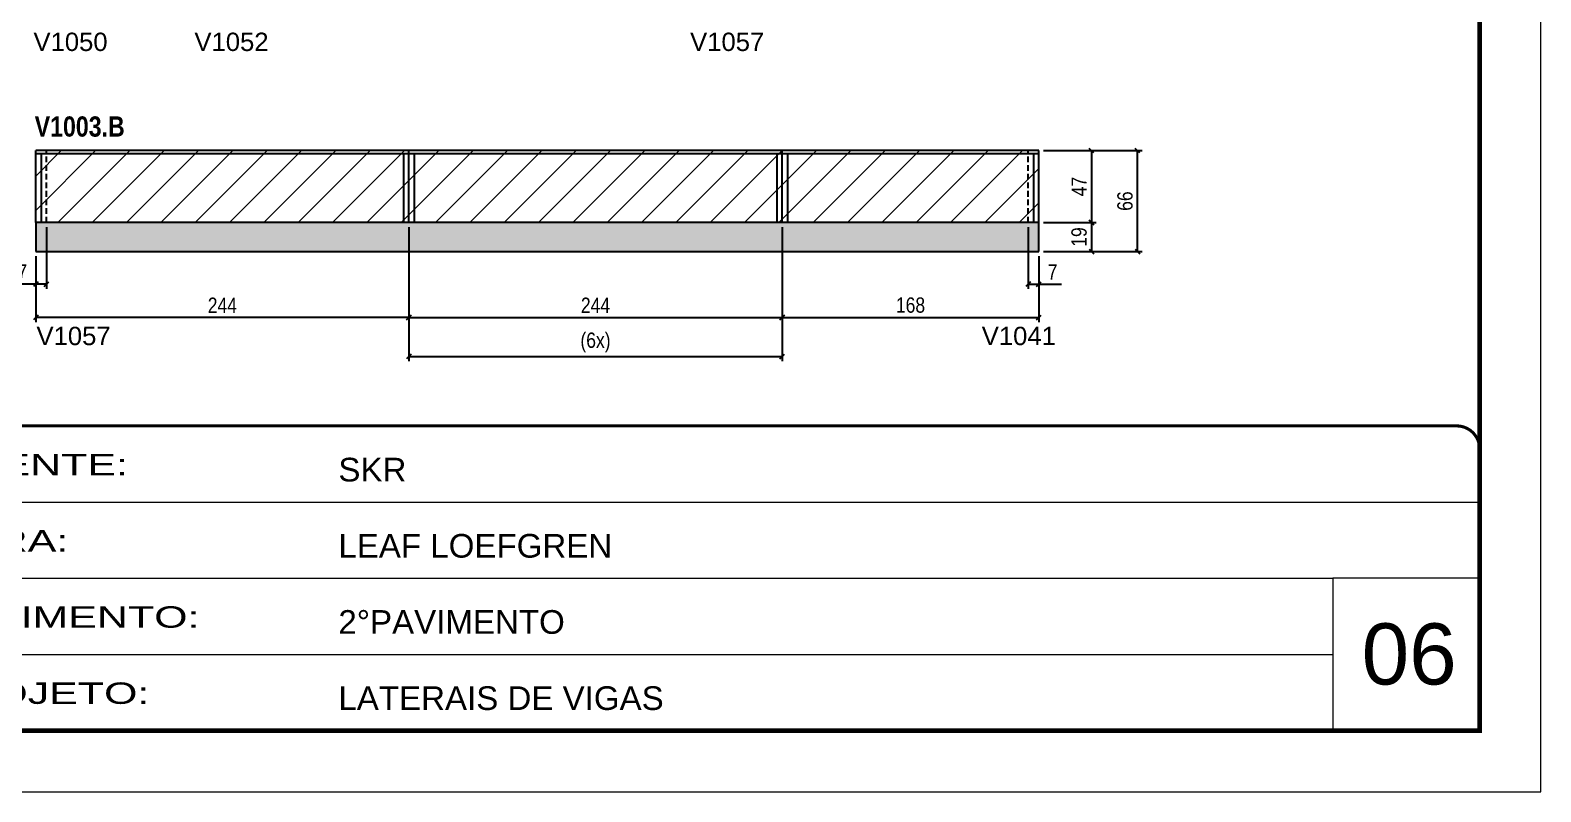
# Model space of a CAD drawing. Extents: x 3309 to 9563, y -2522 to 14608.
# Drawn here: x 5405 to 6393, y 12409 to 12907 of the extents above; entities that cross this region are included whole.
import ezdxf

# ---------------------------------------------------------------- set-up
doc = ezdxf.new("R2010")
doc.units = 0
for name, pattern in [('CONTINUO', [0]), ('DASHED', [0.75, 0.5, -0.25]), ('HIDDEN', [0.375, 0.25, -0.125])]:
    doc.linetypes.add(name, pattern=pattern)
for name, color, linetype in [('5', 5, 'Continuous'), ('COTA', 241, 'Continuous'), ('NOMENCLATURA', 7, 'Continuous'), ('Painéis', 200, 'Continuous'), ('SARR_2.2x7', 40, 'Continuous'), ('SARR_3.5x7', 81, 'Continuous')]:
    doc.layers.add(name, color=color, linetype=linetype)
for name, color, linetype, lineweight in [('CARIMBO', 255, 'Continuous', 9), ('Folhas', 255, 'Continuous', 9), ('Hachura', 251, 'Continuous', 9), ('SARRAFO DE PRESSAO', 251, 'DASHED', 9)]:
    doc.layers.add(name, color=color, linetype=linetype, lineweight=lineweight)
doc.styles.add('ARIAL', font='arial.ttf')
doc.styles.add('COTA TECNICA', font='techl___.ttf', dxfattribs={"height": 10})
doc.styles.get("Standard").update_dxf_attribs({"font": 'arial.ttf'})
doc.styles.add('TECNICA', font='techb___.ttf', dxfattribs={"height": 10})
doc.styles.add('Tecnologia', font='')
doc.styles.get('Tecnologia').set_extended_font_data('Forgotten Futurist')
doc.dimstyles.new('PAINEL', dxfattribs={"dimtxt": 10, "dimasz": 3, "dimexe": 3, "dimexo": 3, "dimgap": 3, "dimtad": 1, "dimdec": 1, "dimzin": 12, "dimdsep": 46, "dimtxsty": 'COTA TECNICA', "dimblk1": 'OBLIQUE', "dimblk2": 'OBLIQUE', "dimsah": 1, "dimcen": 0.9, "dimclrd": 4, "dimclre": 4, "dimclrt": 240, "dimadec": 1, "dimazin": 3, "dimtfac": 1, "dimtdec": 1, "dimtmove": 0, "dimatfit": 3, "dimfxl": 1, "dimtolj": 1, "dimtzin": 12, "dimarcsym": 0})

# ---------------------------------------------------------------- blocks, each defined once
blk = doc.blocks.new('9999999999')
at = {"color": 30, "linetype": 'CONTINUO'}
for p, q in [((98564.56, 34379.64), (99583.98, 34379.64)), ((98564.56, 34329.83), (99487.98, 34329.83)), ((99583.98, 34329.83), (99487.98, 34329.83)), ((99487.98, 34329.83), (99487.98, 34230.21)), ((98564.56, 34280.02), (99487.98, 34280.02))]:
    blk.add_line(p, q, dxfattribs=at)
at = {"color": 30, "linetype": 'CONTINUO', "const_width": 2}
blk.add_lwpolyline([(99583.98, 34230.21), (99583.98, 34414.45, 0.414214), (99568.98, 34429.45), (98228.98, 34429.45, 0.414214), (98213.98, 34414.45), (98213.98, 34245.21, 0.414214), (98228.98, 34230.21), (99583.98, 34230.21)], format="xyb", dxfattribs=at)
at = {"layer": 'Folhas'}
blk.add_lwpolyline([(98138.98, 34190.21), (99623.98, 34190.21), (99623.98, 35240.21), (98138.98, 35240.21)], close=True, dxfattribs=at)
at = {"layer": 'Folhas', "color": 30, "const_width": 3}
blk.add_lwpolyline([(98213.98, 34230.21), (99583.98, 34230.21), (99583.98, 35200.21), (98213.98, 35200.21)], close=True, dxfattribs=at)
at = {"color": 7, "linetype": 'Continuous', "ltscale": 5, "style": 'ARIAL'}
for s, height, p in [('SKR', 15.483, (98837.68, 34393.13)), ('LEAF LOEFGREN', 15.4829, (98837.68, 34343.32)), ('2°PAVIMENTO', 15.4829, (98837.68, 34293.51)), ('LATERAIS DE VIGAS', 15.4829, (98837.68, 34243.7))]:
    blk.add_text(s, height=height, dxfattribs=at).set_placement(p)
at = {"layer": 'Folhas', "color": 7, "style": 'Tecnologia', "width": 1.5}
for s, p in [('CLIENTE:', (98573.65, 34397.17)), ('OBRA:', (98573.65, 34347.31)), ('PAVIMENTO:', (98573.65, 34297.5)), ('PROJETO:', (98573.65, 34247.69))]:
    blk.add_text(s, height=14, dxfattribs=at).set_placement(p)
blk = doc.blocks.new('_Oblique')
at = {"color": 0, "linetype": 'ByBlock', "lineweight": -2}
blk.add_line((-0.5, -0.5), (0.5, 0.5), dxfattribs=at)
blk = doc.blocks.new('*D30')
at = {"layer": 'COTA', "color": 4, "linetype": 'ByBlock', "lineweight": -2, "transparency": 16777216}
for p, q in [((5652.69, 12778.55), (5652.69, 12716.36)), ((5408.69, 12759.55), (5408.69, 12716.36)), ((5652.69, 12719.36), (5408.69, 12719.36))]:
    blk.add_line(p, q, dxfattribs=at)
at = {"layer": 'Defpoints', "color": 0, "linetype": 'ByBlock', "transparency": 16777216}
for p in [(5652.69, 12781.55), (5408.69, 12762.55), (5408.69, 12719.36)]:
    blk.add_point(p, dxfattribs=at)
at = {"layer": 'COTA', "color": 4, "linetype": 'ByBlock', "lineweight": -2, "transparency": 16777216, "xscale": 3, "yscale": 3, "zscale": 3, "rotation": 180}
blk.add_blockref('_Oblique', (5408.69, 12719.36), dxfattribs=at)
at = {"layer": 'COTA', "color": 4, "linetype": 'ByBlock', "lineweight": -2, "transparency": 16777216, "xscale": 3, "yscale": 3, "zscale": 3}
blk.add_blockref('_Oblique', (5652.69, 12719.36), dxfattribs=at)
at = {"layer": 'COTA', "color": 240, "linetype": 'ByBlock', "transparency": 16777216, "insert": (5530.69, 12727.44), "char_height": 10, "attachment_point": 5, "style": 'COTA TECNICA'}
blk.add_mtext('\\A1;244', dxfattribs=at)
blk = doc.blocks.new('*D31')
at = {"layer": 'COTA', "color": 4, "lineweight": -2, "transparency": 16777216}
for p, q in [((5652.69, 12778.55), (5652.69, 12716.36)), ((5896.69, 12778.55), (5896.69, 12716.36)), ((5652.69, 12719.36), (5896.69, 12719.36))]:
    blk.add_line(p, q, dxfattribs=at)
at = {"layer": 'Defpoints', "color": 0, "transparency": 16777216}
for p in [(5652.69, 12781.55, 0), (5896.69, 12781.55, 0), (5896.69, 12719.36)]:
    blk.add_point(p, dxfattribs=at)
at = {"layer": 'COTA', "color": 4, "lineweight": -2, "transparency": 16777216, "xscale": 3, "yscale": 3, "zscale": 3, "rotation": 180}
blk.add_blockref('_Oblique', (5652.69, 12719.36), dxfattribs=at)
at = {"layer": 'COTA', "color": 4, "lineweight": -2, "transparency": 16777216, "xscale": 3, "yscale": 3, "zscale": 3}
blk.add_blockref('_Oblique', (5896.69, 12719.36), dxfattribs=at)
at = {"layer": 'COTA', "color": 240, "transparency": 16777216, "insert": (5774.69, 12727.44), "char_height": 10, "attachment_point": 5, "style": 'COTA TECNICA'}
blk.add_mtext('\\A1;244', dxfattribs=at)
blk = doc.blocks.new('*D47')
at = {"layer": 'COTA', "color": 4, "lineweight": -2, "transparency": 16777216}
for p, q in [((5896.69, 12778.55), (5896.69, 12716.36)), ((6064.69, 12759.55), (6064.69, 12716.36)), ((5896.69, 12719.36), (6064.69, 12719.36))]:
    blk.add_line(p, q, dxfattribs=at)
at = {"layer": 'Defpoints', "color": 0, "transparency": 16777216}
for p in [(5896.69, 12781.55, 0), (6064.69, 12762.55), (6064.69, 12719.36)]:
    blk.add_point(p, dxfattribs=at)
at = {"layer": 'COTA', "color": 4, "lineweight": -2, "transparency": 16777216, "xscale": 3, "yscale": 3, "zscale": 3, "rotation": 180}
blk.add_blockref('_Oblique', (5896.69, 12719.36), dxfattribs=at)
at = {"layer": 'COTA', "color": 4, "lineweight": -2, "transparency": 16777216, "xscale": 3, "yscale": 3, "zscale": 3}
blk.add_blockref('_Oblique', (6064.69, 12719.36), dxfattribs=at)
at = {"layer": 'COTA', "color": 240, "transparency": 16777216, "insert": (5980.69, 12727.49), "char_height": 10, "attachment_point": 5, "style": 'COTA TECNICA'}
blk.add_mtext('\\A1;168', dxfattribs=at)
blk = doc.blocks.new('*D48')
at = {"layer": 'COTA', "color": 4, "lineweight": -2, "transparency": 16777216}
for p, q in [((6067.69, 12828.55), (6102.05, 12828.55)), ((6099.05, 12828.55), (6099.05, 12781.55)), ((6067.69, 12781.55), (6102.05, 12781.55))]:
    blk.add_line(p, q, dxfattribs=at)
at = {"layer": 'Defpoints', "color": 0, "transparency": 16777216}
for p in [(6064.69, 12828.55, 0), (6064.69, 12781.55, 0), (6099.05, 12781.55)]:
    blk.add_point(p, dxfattribs=at)
at = {"layer": 'COTA', "color": 4, "lineweight": -2, "transparency": 16777216, "xscale": 3, "yscale": 3, "zscale": 3}
for p, rotation in [((6099.05, 12828.55), 90), ((6099.05, 12781.55), 270)]:
    blk.add_blockref('_Oblique', p, dxfattribs=dict(at, rotation=rotation))
at = {"layer": 'COTA', "color": 240, "transparency": 16777216, "insert": (6090.98, 12805.05), "char_height": 10, "attachment_point": 5, "rotation": 90, "style": 'COTA TECNICA'}
blk.add_mtext('\\A1;47', dxfattribs=at)
blk = doc.blocks.new('*D49')
at = {"layer": 'COTA', "color": 4, "lineweight": -2, "transparency": 16777216}
for p, q in [((5652.69, 12778.55), (5652.69, 12690.85)), ((5896.69, 12778.55), (5896.69, 12690.85)), ((5652.69, 12693.85), (5896.69, 12693.85))]:
    blk.add_line(p, q, dxfattribs=at)
at = {"layer": 'Defpoints', "color": 0, "transparency": 16777216}
for p in [(5652.69, 12781.55, 0), (5896.69, 12781.55, 0), (5896.69, 12693.85)]:
    blk.add_point(p, dxfattribs=at)
at = {"layer": 'COTA', "color": 4, "lineweight": -2, "transparency": 16777216, "xscale": 3, "yscale": 3, "zscale": 3, "rotation": 180}
blk.add_blockref('_Oblique', (5652.69, 12693.85), dxfattribs=at)
at = {"layer": 'COTA', "color": 4, "lineweight": -2, "transparency": 16777216, "xscale": 3, "yscale": 3, "zscale": 3}
blk.add_blockref('_Oblique', (5896.69, 12693.85), dxfattribs=at)
at = {"layer": 'COTA', "color": 240, "transparency": 16777216, "insert": (5774.69, 12703.07), "char_height": 10, "attachment_point": 5, "style": 'COTA TECNICA'}
blk.add_mtext('\\A1;(6x)', dxfattribs=at)
blk = doc.blocks.new('*D50')
at = {"layer": 'COTA', "color": 4, "lineweight": -2, "transparency": 16777216}
for p, q in [((6057.69, 12778.55), (6057.69, 12738.16)), ((6064.69, 12759.55), (6064.69, 12738.16)), ((6057.69, 12741.16), (6064.69, 12741.16)), ((6064.69, 12741.16), (6079.42, 12741.16))]:
    blk.add_line(p, q, dxfattribs=at)
at = {"layer": 'Defpoints', "color": 0, "transparency": 16777216}
for p in [(6057.69, 12781.55, 0), (6064.69, 12762.55), (6064.69, 12741.16)]:
    blk.add_point(p, dxfattribs=at)
at = {"layer": 'COTA', "color": 4, "lineweight": -2, "transparency": 16777216, "xscale": 3, "yscale": 3, "zscale": 3, "rotation": 180}
blk.add_blockref('_Oblique', (6057.69, 12741.16), dxfattribs=at)
at = {"layer": 'COTA', "color": 4, "lineweight": -2, "transparency": 16777216, "xscale": 3, "yscale": 3, "zscale": 3}
blk.add_blockref('_Oblique', (6064.69, 12741.16), dxfattribs=at)
at = {"layer": 'COTA', "color": 240, "transparency": 16777216, "insert": (6073.56, 12749.23), "char_height": 10, "attachment_point": 5, "style": 'COTA TECNICA'}
blk.add_mtext('\\A1;7', dxfattribs=at)
blk = doc.blocks.new('*D32')
at = {"layer": 'COTA', "color": 4, "lineweight": -2, "transparency": 16777216}
for p, q in [((5415.69, 12778.55), (5415.69, 12738.16)), ((5408.69, 12759.55), (5408.69, 12738.16)), ((5408.69, 12741.16), (5393.96, 12741.16)), ((5415.69, 12741.16), (5408.69, 12741.16))]:
    blk.add_line(p, q, dxfattribs=at)
at = {"layer": 'Defpoints', "color": 0, "transparency": 16777216}
for p in [(5415.69, 12781.55, 0), (5408.69, 12762.55, 0), (5408.69, 12741.16)]:
    blk.add_point(p, dxfattribs=at)
at = {"layer": 'COTA', "color": 4, "lineweight": -2, "transparency": 16777216, "xscale": 3, "yscale": 3, "zscale": 3, "rotation": 180}
blk.add_blockref('_Oblique', (5408.69, 12741.16), dxfattribs=at)
at = {"layer": 'COTA', "color": 4, "lineweight": -2, "transparency": 16777216, "xscale": 3, "yscale": 3, "zscale": 3}
blk.add_blockref('_Oblique', (5415.69, 12741.16), dxfattribs=at)
at = {"layer": 'COTA', "color": 240, "transparency": 16777216, "insert": (5399.83, 12749.23), "char_height": 10, "attachment_point": 5, "style": 'COTA TECNICA'}
blk.add_mtext('\\A1;7', dxfattribs=at)
blk = doc.blocks.new('*D51')
at = {"layer": 'COTA', "color": 4, "lineweight": -2, "transparency": 16777216}
for p, q in [((6067.69, 12781.55), (6102.05, 12781.55)), ((6099.05, 12781.55), (6099.05, 12762.55)), ((6067.69, 12762.55), (6102.05, 12762.55))]:
    blk.add_line(p, q, dxfattribs=at)
at = {"layer": 'Defpoints', "color": 0, "transparency": 16777216}
for p in [(6064.69, 12781.55, 0), (6064.69, 12762.55), (6099.05, 12762.55)]:
    blk.add_point(p, dxfattribs=at)
at = {"layer": 'COTA', "color": 4, "lineweight": -2, "transparency": 16777216, "xscale": 3, "yscale": 3, "zscale": 3}
for p, rotation in [((6099.05, 12781.55), 90), ((6099.05, 12762.55), 270)]:
    blk.add_blockref('_Oblique', p, dxfattribs=dict(at, rotation=rotation))
at = {"layer": 'COTA', "color": 240, "transparency": 16777216, "insert": (6090.96, 12772.05), "char_height": 10, "attachment_point": 5, "rotation": 90, "style": 'COTA TECNICA'}
blk.add_mtext('\\A1;19', dxfattribs=at)
blk = doc.blocks.new('*D52')
at = {"layer": 'COTA', "color": 4, "lineweight": -2, "transparency": 16777216}
for p, q in [((6067.69, 12828.55), (6132.11, 12828.55)), ((6129.11, 12762.55), (6129.11, 12828.55)), ((6067.69, 12762.55), (6132.11, 12762.55))]:
    blk.add_line(p, q, dxfattribs=at)
at = {"layer": 'Defpoints', "color": 0, "transparency": 16777216}
for p in [(6064.69, 12828.55, 0), (6129.11, 12828.55), (6064.69, 12762.55)]:
    blk.add_point(p, dxfattribs=at)
at = {"layer": 'COTA', "color": 4, "lineweight": -2, "transparency": 16777216, "xscale": 3, "yscale": 3, "zscale": 3}
for p, rotation in [((6129.11, 12828.55), 90), ((6129.11, 12762.55), 270)]:
    blk.add_blockref('_Oblique', p, dxfattribs=dict(at, rotation=rotation))
at = {"layer": 'COTA', "color": 240, "transparency": 16777216, "insert": (6121.01, 12795.55), "char_height": 10, "attachment_point": 5, "rotation": 90, "style": 'COTA TECNICA'}
blk.add_mtext('\\A1;66', dxfattribs=at)

msp = doc.modelspace()

# ---------------------------------------------------------------- hatches: boundary and pattern name
at = {"layer": 'COTA'}
h = msp.add_hatch(dxfattribs=at)
h.set_pattern_fill('AR-CONC', color=256, scale=0.03)
h.paths.add_polyline_path([(6064.69, 12781.55), (5408.69, 12781.55), (5408.69, 12762.55), (6064.69, 12762.55)])
at = {"layer": 'Hachura'}
h = msp.add_hatch(dxfattribs=at)
h.set_pattern_fill('ANSI31', color=256, scale=5)
h.set_pattern_definition([(45, (0, 17), (-11.22532, 11.22532), [])])
h.paths.add_polyline_path([(5652.69, 12828.55), (5408.69, 12828.55), (5408.69, 12781.55), (5652.69, 12781.55)])
h.paths.add_polyline_path([(5896.69, 12828.55), (5652.69, 12828.55), (5652.69, 12781.55), (5896.69, 12781.55)])
h.paths.add_polyline_path([(6064.69, 12828.55), (5896.69, 12828.55), (5896.69, 12781.55), (6064.69, 12781.55)])

# ---------------------------------------------------------------- linework, layer by layer
at = {"layer": 'COTA'}
for p, q in [((5408.69, 12781.55, 0), (5408.69, 12762.55, 0)), ((6064.69, 12762.55), (6064.69, 12781.55, 0)), ((5408.69, 12762.55, 0), (6064.69, 12762.55))]:
    msp.add_line(p, q, dxfattribs=at)
at = {"layer": 'Painéis', "linetype": 'ByBlock'}
for p, q in [((6064.69, 12828.55, 0), (5408.69, 12828.55, 0)), ((5408.69, 12781.55, 0), (5408.69, 12828.55, 0)), ((5652.69, 12781.55, 0), (5652.69, 12828.55, 0)), ((5896.69, 12781.55, 0), (5896.69, 12828.55, 0)), ((6064.69, 12781.55, 0), (6064.69, 12828.55, 0)), ((6064.69, 12781.55, 0), (5408.69, 12781.55, 0))]:
    msp.add_line(p, q, dxfattribs=at)
at = {"layer": 'SARR_2.2x7', "linetype": 'Continuous'}
for p, q in [((5652.69, 12826.35, 0), (5408.69, 12826.35, 0)), ((5896.69, 12826.35, 0), (5652.69, 12826.35, 0)), ((6064.69, 12826.35, 0), (5896.69, 12826.35, 0))]:
    msp.add_line(p, q, dxfattribs=at)
at = {"layer": 'SARR_2.2x7', "linetype": 'HIDDEN', "ltscale": 15}
for p, q in [((5415.69, 12781.55, 0), (5415.69, 12828.55, 0)), ((6057.69, 12781.55, 0), (6057.69, 12828.55, 0))]:
    msp.add_line(p, q, dxfattribs=at)
at = {"layer": 'SARR_3.5x7'}
for p, q in [((5412.19, 12826.35, 0), (5412.19, 12781.55, 0)), ((5649.19, 12826.35, 0), (5649.19, 12781.55, 0)), ((5656.19, 12826.35, 0), (5656.19, 12781.55, 0)), ((5893.19, 12826.35, 0), (5893.19, 12781.55, 0)), ((5900.19, 12826.35, 0), (5900.19, 12781.55, 0)), ((6061.19, 12826.35, 0), (6061.19, 12781.55, 0))]:
    msp.add_line(p, q, dxfattribs=at)

# ---------------------------------------------------------------- block references
at = {"layer": 'SARRAFO DE PRESSAO', "color": 6, "linetype": 'ByBlock'}
msp.add_blockref('9999999999', (-93231.11, -21780.92), dxfattribs=at)

# ---------------------------------------------------------------- texts
at = {"layer": '5', "linetype": 'Continuous'}
for s, rotation, p in [('V1050', 359.99996, (5407.16, 12893.7, 0)), ('V1052', 359.99996, (5512.43, 12893.7, 0)), ('V1057', 359.99996, (5836.57, 12893.7, 0)), ('V1057', 0.00004, (5409.14, 12701.35)), ('V1041', 0.00004, (6027.29, 12701.35))]:
    msp.add_text(s, height=12, rotation=rotation, dxfattribs=at).set_placement(p)
at = {"layer": 'CARIMBO', "style": 'ARIAL'}
msp.add_text('06', height=40, dxfattribs=at).set_placement((6275.73, 12479.43))
at = {"layer": 'NOMENCLATURA', "style": 'TECNICA'}
msp.add_text('V1003.B', height=13.2, dxfattribs=at).set_placement((5407.97, 12837.73, 0))

# ---------------------------------------------------------------- dimensions: what is measured, and where the dimension line sits
at = {"layer": 'COTA'}
for base, p1, p2, angle, picture, middle in [((6099.05, 12781.55), (6064.69, 12828.55, 0), (6064.69, 12781.55, 0), 90, '*D48', (6090.98, 12805.05)), ((6129.11, 12828.55), (6064.69, 12762.55), (6064.69, 12828.55, 0), 90, '*D52', (6121.01, 12795.55)), ((6099.05, 12762.55), (6064.69, 12781.55, 0), (6064.69, 12762.55), 90, '*D51', (6090.96, 12772.05)), ((5408.69, 12741.16), (5415.69, 12781.55, 0), (5408.69, 12762.55, 0), 180, '*D32', (5399.83, 12749.23))]:
    dim = msp.add_linear_dim(base=base, p1=p1, p2=p2, angle=angle, dimstyle='PAINEL', dxfattribs=at)
    dim.commit()
    dim.dimension.update_dxf_attribs({"geometry": picture, "text_midpoint": middle})
at = {"layer": 'COTA', "linetype": 'ByBlock'}
dim = msp.add_linear_dim(base=(5408.69, 12719.36, 0), p1=(5652.69, 12781.55, 0), p2=(5408.69, 12762.55, 0), angle=180, dimstyle='PAINEL', override={"dimtmove": 1}, dxfattribs=at)
dim.commit()
dim.dimension.update_dxf_attribs({"geometry": '*D30', "text_midpoint": (5530.69, 12727.44, 0)})
at = {"layer": 'COTA'}
for base, p1, p2, picture, middle in [((5896.69, 12719.36), (5652.69, 12781.55, 0), (5896.69, 12781.55, 0), '*D31', (5774.69, 12727.44)), ((6064.69, 12719.36), (5896.69, 12781.55, 0), (6064.69, 12762.55), '*D47', (5980.69, 12727.49)), ((6064.69, 12741.16), (6057.69, 12781.55, 0), (6064.69, 12762.55), '*D50', (6073.56, 12749.23))]:
    dim = msp.add_linear_dim(base=base, p1=p1, p2=p2, dimstyle='PAINEL', dxfattribs=at)
    dim.commit()
    dim.dimension.update_dxf_attribs({"geometry": picture, "text_midpoint": middle})
dim = msp.add_linear_dim(base=(5896.69, 12693.85), p1=(5652.69, 12781.55, 0), p2=(5896.69, 12781.55, 0), text='(6x)', dimstyle='PAINEL', dxfattribs=at)
dim.commit()
dim.dimension.update_dxf_attribs({"geometry": '*D49', "text_midpoint": (5774.69, 12703.07)})

doc.saveas('drawing.dxf')
